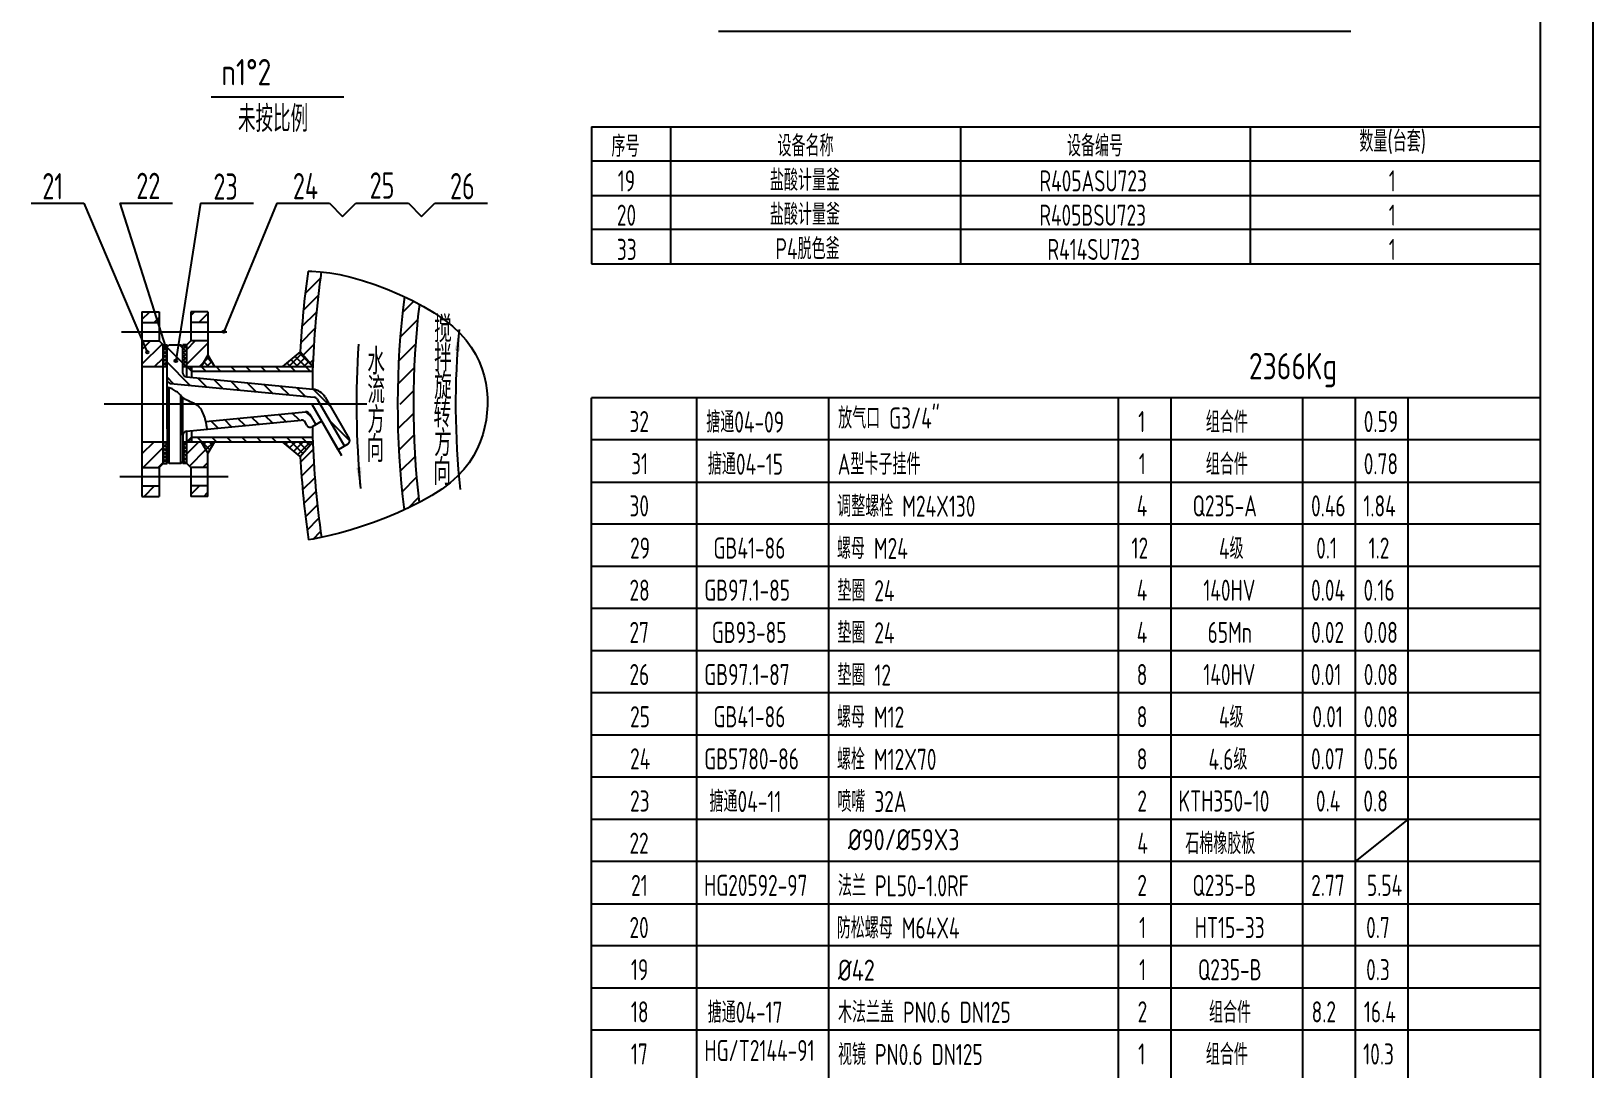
# Model space of a CAD drawing. Extents: x -1761 to -213, y -554 to 626.
# Drawn here: x -509.7 to -213.4, y -21 to 175.8 of the extents above; entities that cross this region are included whole.
import ezdxf

# ---------------------------------------------------------------- set-up
doc = ezdxf.new("R2010")
doc.units = 0
doc.layers.get('0').update_dxf_attribs({"color": 8, "linetype": 'CONTINUOUS'})
doc.layers.add('0-EQUIPMENT', color=7, linetype='CONTINUOUS')
doc.layers.add('1', color=8, linetype='CONTINUOUS')
doc.styles.add('HZTXT', font='tssdeng.shx', dxfattribs={"width": 0.8, "bigfont": 'tssdchn.shx'})

msp = doc.modelspace()

# ---------------------------------------------------------------- linework, layer by layer
msp.add_line((-213.35915, 626.26601), (-213.35915, -214.73399))
at = {"layer": '0-EQUIPMENT'}
for p, q in [((-379.27547, 175.82415), (-259.27547, 175.82415)), ((-475.56459, 163.35315), (-450.34157, 163.35315)), ((-403.35915, 157.6798), (-223.35915, 157.6798, 1)), ((-403.35915, 157.6798), (-403.35915, 131.6798)), ((-388.35915, 157.6798), (-388.35915, 131.6798)), ((-333.35915, 157.6798), (-333.35915, 131.6798)), ((-278.35915, 157.6798), (-278.35915, 131.6798, 1)), ((-223.35915, 151.1798), (-403.35915, 151.1798)), ((-509.68679, 143.18534), (-499.68679, 143.18534, 6.28319)), ((-499.68679, 143.18534), (-487.66107, 114.90579)), ((-492.86652, 143.18534), (-482.86652, 143.18534)), ((-492.86652, 143.18534), (-484.23607, 115.95121)), ((-477.53801, 143.18534), (-482.24551, 113.30118)), ((-477.53801, 143.18534), (-467.53801, 143.18534)), ((-463.10918, 143.18534), (-473.13261, 118.82029)), ((-463.10918, 143.18534), (-453.10918, 143.18534)), ((-453.10918, 143.18534), (-450.60918, 140.68534)), ((-450.60918, 140.68534), (-448.10918, 143.18534)), ((-448.10918, 143.18534), (-438.10918, 143.18534)), ((-438.10918, 143.18534), (-435.60918, 140.68534)), ((-435.60918, 140.68534), (-433.10918, 143.18534)), ((-433.10918, 143.18534), (-423.10918, 143.18534)), ((-403.35915, 144.6798), (-223.35915, 144.6798, 1)), ((-223.35915, 138.1798), (-403.35915, 138.1798, 1)), ((-403.35915, 131.6798), (-223.35915, 131.6798)), ((-457.69737, 126.05875), (-454.81572, 128.9404)), ((-457.15199, 130.30103), (-456.43947, 130.28482)), ((-456.43947, 130.28482), (-454.8271, 130.17694)), ((-454.8271, 130.17694), (-453.051, 129.97175)), ((-453.051, 129.97175), (-451.11798, 129.64699)), ((-451.11798, 129.64699), (-449.03486, 129.18042)), ((-449.03486, 129.18042), (-446.81546, 128.55652)), ((-446.81546, 128.55652), (-444.50154, 127.78676)), ((-444.50154, 127.78676), (-442.14185, 126.88934)), ((-458.03868, 122.88901), (-455.22153, 125.70616)), ((-442.14185, 126.88934), (-439.78513, 125.88244)), ((-439.78513, 125.88244), (-437.48014, 124.78428)), ((-439.23364, 122.45907), (-437.10679, 124.58592)), ((-437.48014, 124.78428), (-435.27563, 123.61304)), ((-488.66669, 122.57029), (-488.66669, 87.57029)), ((-488.66669, 122.57029), (-485.41669, 122.57029)), ((-488.66669, 121.10928), (-487.20568, 122.57029)), ((-486.37725, 120.57029), (-485.41669, 121.53086)), ((-485.41669, 122.57029), (-485.41669, 117.07029)), ((-479.41669, 122.57029), (-479.41669, 117.07029)), ((-479.41669, 121.874), (-478.7204, 122.57029)), ((-476.16669, 122.57029), (-479.41669, 122.57029, 6.28319)), ((-477.89197, 120.57029), (-476.16669, 122.29557)), ((-476.16669, 122.57029), (-476.16669, 114.36035)), ((-458.31876, 119.7805), (-455.56114, 122.53812)), ((-435.27563, 123.61304), (-433.22035, 122.38693)), ((-433.22035, 122.38693), (-431.36304, 121.12414)), ((-492.57648, 118.82029), (-472.59933, 118.82029)), ((-488.66669, 120.57029), (-485.41669, 120.57029)), ((-476.16669, 120.57029), (-479.41669, 120.57029)), ((-458.5413, 116.72954), (-455.8388, 119.43203)), ((-439.66879, 117.78128), (-436.36017, 121.0899)), ((-431.36304, 121.12414), (-429.74128, 119.84004)), ((-429.74128, 119.84004), (-428.34787, 118.5386)), ((-428.47887, 119.24487), (-428.82934, 115.18607)), ((-428.34787, 118.5386), (-427.16446, 117.22098)), ((-488.66669, 117.07029), (-485.41669, 117.07029)), ((-488.66669, 115.45243), (-487.04883, 117.07029)), ((-488.66669, 112.624), (-484.81854, 116.47215)), ((-484.66669, 116.32029), (-485.41669, 117.07029)), ((-484.66669, 93.82029), (-484.66669, 116.32029)), ((-484.66669, 116.32029), (-483.91669, 116.32029)), ((-484.66669, 115.91689), (-484.26329, 116.32029)), ((-484.66669, 115.20979), (-483.91669, 115.95979)), ((-483.91669, 115.12738), (-484.66669, 115.87738)), ((-483.91669, 115.83449), (-484.40249, 116.32029)), ((-483.91669, 115.94529), (-483.54169, 116.32029)), ((-483.91669, 109.75118), (-483.91669, 116.32029)), ((-480.91669, 112.83449), (-483.91669, 115.83449)), ((-483.54169, 116.32029), (-481.29169, 116.32029)), ((-480.91669, 115.66291), (-481.57407, 116.32029)), ((-480.91669, 115.94529), (-481.29169, 116.32029)), ((-480.16669, 116.32029), (-480.91669, 116.32029)), ((-480.91669, 110.96774), (-480.91669, 116.32029)), ((-480.91669, 116.13136), (-480.72776, 116.32029)), ((-480.91669, 115.42425), (-480.16669, 116.17425)), ((-480.16669, 114.91291), (-480.91669, 115.66291)), ((-480.16669, 115.62002), (-480.86696, 116.32029)), ((-480.16669, 116.32029), (-479.41669, 117.07029)), ((-480.16669, 115.46715), (-478.56354, 117.07029)), ((-480.16669, 112.63872), (-476.16669, 116.63872)), ((-480.16669, 110.21424), (-480.16669, 116.32029)), ((-476.16669, 117.07029), (-479.41669, 117.07029)), ((-458.0871, 114.35531), (-456.05828, 116.38413)), ((-439.96086, 113.24657), (-436.76044, 116.44699)), ((-427.16446, 117.22098), (-426.17269, 115.88833)), ((-426.17269, 115.88833), (-425.35418, 114.5418)), ((-486.26697, 112.19529), (-484.66669, 113.79557)), ((-484.66669, 114.50268), (-483.91669, 115.25268)), ((-483.91669, 114.42027), (-484.66669, 115.17027)), ((-484.66669, 113.79557), (-483.91669, 114.54557)), ((-483.91669, 113.71317), (-484.66669, 114.46317)), ((-484.66669, 113.08847), (-483.91669, 113.83847)), ((-483.91669, 113.00606), (-484.66669, 113.75606)), ((-484.66669, 112.38136), (-483.91669, 113.13136)), ((-483.91669, 112.29895), (-484.66669, 113.04895)), ((-479.55902, 108.64839), (-483.91669, 113.00606)), ((-480.91669, 114.71715), (-480.16669, 115.46715)), ((-480.16669, 114.20581), (-480.91669, 114.95581)), ((-480.91669, 114.01004), (-480.16669, 114.76004)), ((-480.16669, 113.4987), (-480.91669, 114.2487)), ((-480.91669, 113.30293), (-480.16669, 114.05293)), ((-480.16669, 112.79159), (-480.91669, 113.54159)), ((-480.91669, 112.59583), (-480.16669, 113.34583)), ((-480.27749, 112.19529), (-480.91669, 112.83449)), ((-480.61012, 112.19529), (-480.16669, 112.63872)), ((-477.78169, 112.19529), (-476.91809, 113.0589)), ((-476.16669, 114.36035), (-477.41669, 112.19529)), ((-476.91809, 113.0589), (-475.96535, 114.01163)), ((-476.03485, 112.19529), (-476.9109, 113.07134)), ((-475.3211, 112.89575), (-476.39326, 113.96791)), ((-476.36748, 112.19529), (-475.44771, 113.11505)), ((-476.16669, 114.36035), (-474.91669, 112.19529)), ((-458.64348, 115.01837), (-462.0079, 112.19529)), ((-460.4785, 112.19529), (-461.1763, 112.89308)), ((-460.81113, 112.19529), (-458.34443, 114.66199)), ((-459.06429, 112.19529), (-460.40733, 113.53833)), ((-457.65008, 112.19529), (-459.63836, 114.18357)), ((-459.39691, 112.19529), (-457.69919, 113.89301)), ((-456.4768, 112.43623), (-458.86939, 114.82881)), ((-456.27463, 112.19529), (-458.64348, 115.01837)), ((-457.9827, 112.19529), (-457.05395, 113.12404)), ((-456.79662, 112.81737), (-456.22292, 113.39107)), ((-425.35418, 114.5418), (-424.69057, 113.18253)), ((-424.69057, 113.18253), (-424.1635, 111.81168)), ((-488.66669, 112.19529), (-483.91669, 112.19529)), ((-484.52013, 112.19529), (-484.66669, 112.34184)), ((-484.14565, 112.19529), (-483.91669, 112.42425)), ((-482.69064, 108.95159), (-483.91669, 110.17763)), ((-483.91669, 100.3894), (-483.91669, 109.75118, 6.28319)), ((-480.91669, 112.19529), (-456.27463, 112.19529)), ((-480.23896, 110.22123), (-456.22267, 107.89602, 6.28319)), ((-480.16669, 112.19529), (-479.29169, 111.32029)), ((-480.03485, 112.06345), (-479.90301, 112.19529)), ((-479.6813, 111.7099), (-479.29169, 112.09951, 1)), ((-479.29169, 111.91659), (-479.57039, 112.19529)), ((-479.32774, 111.35635), (-479.29169, 111.3924)), ((-479.29169, 112.19529), (-479.29169, 110.12952)), ((-479.29169, 111.32029), (-456.30739, 111.32029)), ((-476.42739, 108.34519), (-478.09595, 110.01375)), ((-476.57407, 111.32029), (-477.44907, 112.19529)), ((-473.29577, 108.04199), (-474.96433, 109.71055)), ((-474.95326, 112.19529), (-474.93008, 112.21848)), ((-473.74564, 111.32029), (-474.62064, 112.19529)), ((-470.91721, 111.32029), (-471.79221, 112.19529)), ((-468.08878, 111.32029), (-468.96378, 112.19529)), ((-465.26036, 111.32029), (-466.13536, 112.19529)), ((-462.43193, 111.32029), (-463.30693, 112.19529)), ((-461.89272, 112.19529), (-461.94527, 112.24784)), ((-459.6035, 111.32029), (-460.4785, 112.19529)), ((-456.77508, 111.32029), (-457.65008, 112.19529)), ((-456.56849, 112.19529), (-456.4087, 112.35507)), ((-456.30739, 111.32029), (-456.30739, 107.90422)), ((-440.12291, 108.84187), (-437.0184, 111.94638)), ((-424.1635, 111.81168), (-423.75461, 110.43039)), ((-423.75461, 110.43039), (-423.44841, 109.04009)), ((-483.90062, 108.27016), (-483.91669, 108.27519)), ((-483.91193, 108.2737), (-483.91609, 108.275)), ((-483.87859, 108.26327), (-483.90062, 108.27016)), ((-483.84228, 108.25191), (-483.87859, 108.26327)), ((-483.78812, 108.23497), (-483.84228, 108.25191)), ((-483.71252, 108.21132), (-483.78812, 108.23497)), ((-483.61193, 108.17986), (-483.71252, 108.21132)), ((-483.48409, 108.13939), (-483.61193, 108.17986)), ((-483.54169, 93.82029), (-483.54169, 108.15762)), ((-483.33204, 108.08848), (-483.48409, 108.13939)), ((-483.16016, 108.02564), (-483.33204, 108.08848)), ((-483.23896, 109.00467), (-455.98299, 106.3658)), ((-482.97282, 107.94935), (-483.16016, 108.02564)), ((-482.77437, 107.85813), (-482.97282, 107.94935)), ((-482.56919, 107.75046), (-482.77437, 107.85813)), ((-482.36165, 107.62485), (-482.56919, 107.75046)), ((-482.15612, 107.4798), (-482.36165, 107.62485)), ((-481.9556, 107.31487), (-482.15612, 107.4798)), ((-481.75768, 107.13381), (-481.9556, 107.31487)), ((-481.55858, 106.94147), (-481.75768, 107.13381)), ((-481.35453, 106.74265), (-481.55858, 106.94147)), ((-481.14175, 106.5422), (-481.35453, 106.74265)), ((-481.29169, 93.82029), (-481.29169, 106.68345)), ((-470.16414, 107.73879), (-471.8327, 109.40735)), ((-467.03252, 107.4356), (-468.70108, 109.10416)), ((-463.90089, 107.1324), (-465.56945, 108.80096)), ((-460.76927, 106.8292), (-462.43783, 108.49776)), ((-457.63764, 106.526), (-459.3062, 108.19456)), ((-453.3535, 105.07029), (-456.17413, 107.89092)), ((-439.65186, 105.07029), (-437.14702, 107.57513)), ((-423.44841, 109.04009), (-423.24099, 107.64336)), ((-423.24099, 107.64336), (-423.13133, 106.24303)), ((-445.97534, 105.07029), (-495.82149, 105.07029)), ((-480.91646, 106.34493), (-481.14175, 106.5422)), ((-480.91669, 99.17284), (-480.91669, 106.34513)), ((-480.67489, 106.15568), (-480.91646, 106.34493)), ((-480.41327, 105.97926), (-480.67489, 106.15568)), ((-480.12955, 105.81876), (-480.41327, 105.97926)), ((-479.82864, 105.67036), (-480.12955, 105.81876)), ((-479.51718, 105.52846), (-479.82864, 105.67036)), ((-479.20183, 105.38749), (-479.51718, 105.52846)), ((-478.88921, 105.24187), (-479.20183, 105.38749)), ((-478.58598, 105.08603), (-478.88921, 105.24187)), ((-478.29878, 104.91438), (-478.58598, 105.08603)), ((-478.03424, 104.72136), (-478.29878, 104.91438)), ((-477.79753, 104.50297), (-478.03424, 104.72136)), ((-477.58785, 104.26159), (-477.79753, 104.50297)), ((-477.40291, 104.00119), (-477.58785, 104.26159)), ((-477.24043, 103.72575), (-477.40291, 104.00119)), ((-477.09811, 103.43923), (-477.24043, 103.72575)), ((-456.41669, 105.07029), (-450.79169, 95.3275)), ((-455.40575, 105.99429), (-450.25838, 97.07879)), ((-453.9137, 106.40998), (-449.33434, 98.47831)), ((-452.84888, 104.56567), (-453.3535, 105.07029)), ((-423.1184, 104.84196), (-423.20118, 103.44299)), ((-423.13133, 106.24303), (-423.1184, 104.84196)), ((-223.35915, 106.26601), (-403.35915, 106.26601)), ((-403.35915, -204.73399), (-403.35915, 106.26601)), ((-383.35915, -144.73399), (-383.35915, 106.26601)), ((-358.35915, -161.73399), (-358.35915, 106.26601)), ((-303.35915, -161.73399), (-303.35915, 106.26601)), ((-293.35915, -161.73399), (-293.35915, 106.26601)), ((-268.35915, -161.73399), (-268.35915, 106.26601)), ((-258.35915, -144.73399), (-258.35915, 106.26601)), ((-248.35915, -161.73399), (-248.35915, 106.26601)), ((-480.23896, 99.91935), (-458.44481, 102.02942)), ((-476.97368, 103.1456), (-477.09811, 103.43923)), ((-476.86484, 102.84884), (-476.97368, 103.1456)), ((-476.76932, 102.55292), (-476.86484, 102.84884)), ((-476.68509, 102.26175), (-476.76932, 102.55292)), ((-476.61121, 101.97908), (-476.68509, 102.26175)), ((-476.54703, 101.70861), (-476.61121, 101.97908)), ((-476.56447, 101.78212), (-457.62846, 103.61547)), ((-476.49187, 101.45403), (-476.54703, 101.70861)), ((-476.44507, 101.21904), (-476.49187, 101.45403)), ((-476.40597, 101.00733), (-476.44507, 101.21904)), ((-476.37388, 100.8226), (-476.40597, 101.00733)), ((-476.34816, 100.66855), (-476.37388, 100.8226)), ((-474.23928, 100.50023), (-475.61327, 101.87421)), ((-471.66053, 100.7499), (-473.03451, 102.12388)), ((-469.08177, 100.99957), (-470.45576, 102.37355)), ((-466.50301, 101.24924), (-467.877, 102.62322)), ((-463.92426, 101.49891), (-465.29824, 102.87289)), ((-461.3455, 101.74858), (-462.71949, 103.12257)), ((-458.76674, 101.99825), (-460.14073, 103.37224)), ((-457.37404, 101.05346), (-457.72301, 101.65791)), ((-456.52779, 102.58772), (-457.55902, 103.61895)), ((-456.90667, 103.24396), (-455.7, 101.15395)), ((-454.54169, 101.8227), (-456.34952, 100.77895)), ((-456.30739, 100.80327), (-456.30739, 98.82029)), ((-451.41669, 96.41004), (-454.54169, 101.8227)), ((-449.2341, 98.12247), (-453.08326, 101.97162)), ((-440.099, 100.38051), (-437.15711, 103.3224)), ((-423.37864, 102.04898), (-423.64977, 100.66276)), ((-423.20118, 103.44299), (-423.37864, 102.04898)), ((-488.66669, 97.94529), (-483.91669, 97.94529)), ((-488.66669, 95.65344), (-486.37484, 97.94529)), ((-484.66669, 97.53212), (-484.25352, 97.94529)), ((-483.91669, 97.44971), (-484.41227, 97.94529)), ((-483.91669, 100.3894), (-483.91669, 93.82029)), ((-480.91669, 99.17284), (-480.91669, 93.82029)), ((-480.91669, 97.94529), (-456.27463, 97.94529)), ((-480.91669, 97.74658), (-480.71798, 97.94529)), ((-480.91669, 97.03948), (-480.16669, 97.78948)), ((-480.16669, 97.23524), (-480.87674, 97.94529)), ((-480.16669, 97.94235), (-480.16963, 97.94529)), ((-480.16669, 93.82029), (-480.16669, 99.92634)), ((-480.16669, 97.94529), (-479.29169, 98.82029)), ((-480.16669, 95.66816), (-477.88955, 97.94529)), ((-480.01088, 97.94529), (-479.29169, 98.66448)), ((-479.46252, 97.94529), (-479.81461, 98.29737)), ((-479.29169, 98.48156), (-479.46105, 98.65093)), ((-479.30377, 97.94529), (-479.29169, 97.95737)), ((-479.29169, 100.01106), (-479.29169, 97.94529)), ((-479.29169, 98.82029), (-456.30739, 98.82029)), ((-477.3412, 97.94529), (-478.2162, 98.82029)), ((-477.41669, 97.94529), (-476.16669, 95.78023)), ((-475.80412, 96.40821), (-477.3412, 97.94529)), ((-477.07213, 97.3485), (-476.47534, 97.94529)), ((-476.55449, 96.45193), (-475.06113, 97.94529)), ((-476.32812, 100.54754), (-476.34816, 100.66855)), ((-476.31306, 100.4566), (-476.32812, 100.54754)), ((-476.30227, 100.39143), (-476.31306, 100.4566)), ((-476.29503, 100.34775), (-476.30227, 100.39143)), ((-476.29065, 100.32126), (-476.29503, 100.34775)), ((-476.28839, 100.30765), (-476.29065, 100.32126)), ((-476.28756, 100.30264), (-476.28839, 100.30765)), ((-476.28744, 100.30193), (-476.28756, 100.30264, 6.28319)), ((-474.91669, 97.94529), (-476.16669, 95.78023)), ((-475.28648, 97.30479), (-475.92699, 97.94529)), ((-474.51277, 97.94529), (-475.38777, 98.82029)), ((-471.68435, 97.94529), (-472.55935, 98.82029)), ((-468.85592, 97.94529), (-469.73092, 98.82029)), ((-466.02749, 97.94529), (-466.90249, 98.82029)), ((-463.19907, 97.94529), (-464.07407, 98.82029)), ((-458.64348, 95.12221), (-462.0079, 97.94529)), ((-460.62168, 96.78211), (-461.78485, 97.94529)), ((-461.41581, 97.44847), (-460.91899, 97.94529)), ((-460.37064, 97.94529), (-461.24564, 98.82029)), ((-460.64684, 96.80323), (-459.50478, 97.94529)), ((-458.14346, 95.71811), (-460.37064, 97.94529)), ((-459.87787, 96.15799), (-458.09057, 97.94529)), ((-459.1089, 95.51274), (-456.67635, 97.94529)), ((-457.49821, 96.48708), (-458.95643, 97.94529)), ((-458.64348, 95.12221), (-456.27463, 97.94529)), ((-457.54221, 97.94529), (-458.41721, 98.82029)), ((-456.85297, 97.25605), (-457.54221, 97.94529)), ((-439.9302, 96.30666), (-437.05785, 99.17901)), ((-424.47213, 97.92495), (-425.04073, 96.57803)), ((-424.01352, 99.28719), (-424.47213, 97.92495)), ((-423.64977, 100.66276), (-424.01352, 99.28719)), ((-223.35915, 98.26601), (-403.35915, 98.26601)), ((-488.42141, 93.07029), (-484.66669, 96.82501)), ((-484.66669, 96.82501), (-483.91669, 97.57501)), ((-483.91669, 96.7426), (-484.66669, 97.4926)), ((-484.66669, 96.1179), (-483.91669, 96.8679)), ((-483.91669, 96.0355), (-484.66669, 96.7855)), ((-484.66669, 95.4108), (-483.91669, 96.1608)), ((-483.91669, 95.32839), (-484.66669, 96.07839)), ((-484.66669, 94.70369), (-483.91669, 95.45369)), ((-483.91669, 94.62128), (-484.66669, 95.37128)), ((-480.16669, 96.52814), (-480.91669, 97.27814)), ((-480.91669, 96.33237), (-480.16669, 97.08237)), ((-480.16669, 95.82103), (-480.91669, 96.57103)), ((-480.91669, 95.62526), (-480.16669, 96.37526)), ((-480.16669, 95.11392), (-480.91669, 95.86392)), ((-480.91669, 94.91816), (-480.16669, 95.66816)), ((-480.16669, 94.40682), (-480.91669, 95.15682)), ((-480.91669, 94.21105), (-480.16669, 94.96105)), ((-479.67641, 93.33001), (-476.55449, 96.45193)), ((-476.16669, 87.57029), (-476.16669, 95.78023)), ((-458.58204, 94.06138), (-456.208, 96.43542)), ((-449.60886, 97.45379), (-451.41669, 96.41004)), ((-439.66632, 92.3279), (-436.85709, 95.13714)), ((-425.73774, 95.24828), (-426.58155, 93.93753)), ((-425.04073, 96.57803), (-425.73774, 95.24828)), ((-488.66669, 93.07029), (-485.41669, 93.07029)), ((-485.59298, 93.07029), (-484.66669, 93.99658)), ((-484.66669, 93.82029), (-485.41669, 93.07029)), ((-485.41669, 93.07029), (-485.41669, 87.57029)), ((-484.66669, 93.99658), (-483.91669, 94.74658)), ((-483.91669, 93.91418), (-484.66669, 94.66418)), ((-484.52991, 93.82029), (-484.66669, 93.95707)), ((-484.66669, 93.82029), (-483.91669, 93.82029)), ((-484.13588, 93.82029), (-483.91669, 94.03948)), ((-483.54169, 93.82029), (-483.91669, 94.19529)), ((-481.29169, 93.82029), (-483.54169, 93.82029)), ((-481.29169, 93.82029), (-480.91669, 94.19529)), ((-480.28727, 93.82029), (-480.91669, 94.44971)), ((-480.16669, 93.82029), (-480.91669, 93.82029)), ((-480.60034, 93.82029), (-480.16669, 94.25394)), ((-480.16669, 93.82029), (-479.41669, 93.07029)), ((-476.16669, 93.07029), (-479.41669, 93.07029)), ((-479.41669, 93.07029), (-479.41669, 87.57029)), ((-477.1077, 93.07029), (-476.16669, 94.0113)), ((-458.40145, 91.41354), (-456.05829, 93.7567)), ((-447.16545, 89.09061), (-447.52346, 93.00781)), ((-427.59055, 92.64762), (-428.78314, 91.38037)), ((-426.58155, 93.93753), (-427.59055, 92.64762)), ((-492.86356, 91.32029), (-472.31225, 91.32029)), ((-488.66669, 89.57029), (-485.41669, 89.57029)), ((-488.26455, 87.57029), (-486.26455, 89.57029)), ((-476.16669, 89.57029), (-479.41669, 89.57029)), ((-479.41669, 87.93288), (-477.77927, 89.57029)), ((-458.18508, 88.80149), (-455.87113, 91.11543)), ((-439.3133, 88.43829), (-436.56158, 91.19)), ((-431.79267, 88.92123), (-433.63525, 87.73455)), ((-430.17771, 90.13763), (-431.79267, 88.92123)), ((-428.78314, 91.38037), (-430.17771, 90.13763)), ((-403.35915, 90.26601), (-223.35915, 90.26601)), ((-488.66669, 87.57029), (-485.41669, 87.57029)), ((-485.43613, 87.57029), (-485.41669, 87.58973)), ((-476.16669, 87.57029), (-479.41669, 87.57029)), ((-476.95085, 87.57029), (-476.16669, 88.35445)), ((-457.9342, 86.22394), (-455.64794, 88.5102)), ((-457.65003, 83.67968), (-455.39002, 85.93969)), ((-438.1668, 85.34214), (-436.17723, 87.33171)), ((-435.66811, 86.58715), (-437.84274, 85.49012)), ((-433.63525, 87.73455), (-435.66811, 86.58715)), ((-457.33367, 81.16761), (-455.09859, 83.4027)), ((-442.42331, 83.49157), (-444.73225, 82.61226)), ((-440.11064, 84.45456), (-442.42331, 83.49157)), ((-437.84274, 85.49012), (-440.11064, 84.45456)), ((-456.19432, 79.47854), (-454.77476, 80.8981)), ((-453.01905, 80.12266), (-454.7206, 79.75439)), ((-451.15893, 80.58348), (-453.01905, 80.12266)), ((-449.14491, 81.14906), (-451.15893, 80.58348)), ((-446.98895, 81.82773), (-449.14491, 81.14906)), ((-444.73225, 82.61226), (-446.98895, 81.82773)), ((-223.35915, 82.26601), (-403.35915, 82.26601)), ((-456.25892, 79.46645), (-457.08029, 79.3347)), ((-454.7206, 79.75439), (-456.25892, 79.46645)), ((-223.35915, 74.26601), (-403.35915, 74.26601)), ((-223.35915, 66.26601), (-403.35915, 66.26601)), ((-223.35915, 58.26601), (-403.35915, 58.26601)), ((-223.35915, 50.26601), (-403.35915, 50.26601, 0.88509)), ((-223.35915, 42.26601), (-403.35915, 42.26601)), ((-223.35915, 34.26601), (-403.35915, 34.26601)), ((-223.35915, 26.26601), (-403.35915, 26.26601)), ((-258.35915, 18.26601), (-248.35915, 26.26601, 1)), ((-223.35915, 18.26601), (-403.35915, 18.26601)), ((-403.35915, 10.26601), (-223.35915, 10.26601, 1)), ((-223.35915, 2.26601), (-403.35915, 2.26601)), ((-223.35915, -5.73399), (-403.35915, -5.73399, 1)), ((-223.35915, -13.73399), (-403.35915, -13.73399))]:
    msp.add_line(p, q, dxfattribs=at)
for centre in [(-473.13261, 118.82029), (-484.23607, 115.95121), (-487.66107, 114.90579), (-482.24551, 113.30118)]:
    msp.add_circle(centre, 0.25, dxfattribs=at)
for centre, radius, start, end in [((-277.66669, 105.07029), 181.25, 171.9982088, 176.8536845), ((-277.66669, 105.07029), 178.75, 171.9324323, 177.9962426), ((-277.66669, 105.07029), 162.5, 172.7943657, 187.0956681), ((-277.66669, 105.07029), 159.5, 173.1775781, 186.7275325), ((-277.66669, 105.07029), 151.48734, 174.6449048, 186.1366881), ((-277.66669, 105.07029), 170.29466, 176.1742008, 185.2601804), ((-483.16669, 109.75118), 0.75, 180, 264.4699629), ((-480.16669, 110.96774), 0.75, 180, 264.4699629), ((-456.51177, 104.90998), 3, 30, 84.4699629), ((-456.05527, 105.61929), 0.75, 30, 84.4699629), ((-458.37253, 101.28291), 0.75, 30, 95.5300371), ((-457.55619, 102.86896), 0.75, 30, 95.5300371), ((-456.72452, 101.42846), 0.75, 210, 300), ((-480.16669, 99.17284), 0.75, 95.5300371, 180), ((-277.66669, 105.07029), 178.75, 181.9872117, 188.1348431), ((-449.98386, 98.10331), 0.75, 300, 30), ((-277.66669, 105.07029), 181.25, 183.1463155, 188.1629856)]:
    msp.add_arc(centre, radius, start, end, dxfattribs=at)
for points in [[(-428.47887, 119.24487), (-428.32484, 115.21668), (-429.32113, 115.30271)], [(-447.16545, 89.09061), (-448.02743, 93.02851), (-447.03159, 93.11952)]]:
    msp.add_solid(points, dxfattribs=at)
at = {"layer": '1'}
msp.add_line((-223.35915, 601.26601), (-223.35915, -204.73399, 1), dxfattribs=at)

# ---------------------------------------------------------------- texts
at = {"layer": '0-EQUIPMENT', "style": 'HZTXT', "width": 0.7}
for s, height, p in [('未按比例', 5, (-470.4467, 156.71709)), ('数量(台套)', 4, (-257.64063, 152.93512)), ('序号', 4, (-399.57533, 151.99746)), ('设备名称', 4, (-368.06766, 152.07283)), ('设备编号', 4, (-313.13484, 152.07283)), ('21', 5, (-507.58458, 143.91819)), ('22', 5, (-489.74412, 143.97534)), ('23', 5, (-475.11763, 143.84834)), ('24', 5, (-460.03393, 143.93334)), ('25', 5, (-445.46415, 144.05834)), ('26', 5, (-430.21215, 143.93234)), ('19', 4, (-398.38951, 145.4273)), ('盐酸计量釜', 4, (-369.50623, 145.55491)), ('R405ASU723', 4, (-318.34966, 145.4273)), ('1', 4, (-252.06718, 145.4273)), ('20', 4, (-398.54866, 138.9273)), ('盐酸计量釜', 4, (-369.50623, 139.05491)), ('R405BSU723', 4, (-318.38384, 138.9273)), ('1', 4, (-252.06718, 138.9273)), ('33', 4, (-398.54866, 132.4273)), ('P4脱色釜', 4, (-368.46946, 132.55491)), ('R414SU723', 4, (-316.83401, 132.4273)), ('1', 4, (-252.06718, 132.4273)), ('搅', 5, (-433.21875, 116.79122)), ('水', 5, (-445.89727, 110.68675)), ('拌', 5, (-433.21875, 111.31285)), ('流', 5, (-445.89727, 105.20837)), ('旋', 5, (-433.21875, 105.991)), ('方', 5, (-445.89727, 99.57347)), ('转', 5, (-433.37527, 100.66915)), ('32', 4, (-396.16294, 99.76351)), ('搪通04-09', 4, (-381.59105, 99.67664)), ('放气口 G3/4"', 4, (-356.55661, 100.42641)), ('1', 4, (-299.62433, 99.76351)), ('组合件', 4, (-286.79428, 99.67664)), ('0.59', 4, (-256.8193, 99.76351)), ('向', 5, (-446.05379, 94.0951)), ('方', 5, (-433.21875, 95.19078)), ('向', 5, (-433.37527, 89.7124)), ('31', 4, (-395.85533, 91.76351)), ('搪通04-15', 4, (-381.28395, 91.67664)), ('A型卡子挂件', 4, (-356.63341, 91.67664)), ('1', 4, (-299.50828, 91.76351)), ('组合件', 4, (-286.79428, 91.67664)), ('0.78', 4, (-256.82069, 91.76351)), ('30', 4, (-396.16294, 83.76351)), ('调整螺栓 M24X130', 4, (-356.74115, 83.69617)), ('4', 4, (-299.89776, 83.76351)), ('Q235-A', 4, (-289.29577, 83.76351)), ('0.46', 4, (-266.81932, 83.76351)), ('1.84', 4, (-256.899, 83.76351)), ('螺母 M24', 4, (-356.79992, 75.69617)), ('4级', 4, (-284.2926, 75.68101)), ('29', 4, (-396.04866, 75.76351)), ('GB41-86', 4, (-380.22192, 75.76351)), ('12', 4, (-300.88951, 75.76351)), ('0.1', 4, (-265.85035, 75.76351)), ('1.2', 4, (-255.9076, 75.76351)), ('28', 4, (-396.16294, 67.76351)), ('GB97.1-85', 4, (-381.97492, 67.76351)), ('垫圈 24', 4, (-356.71177, 67.67664)), ('4', 4, (-299.89776, 67.76351)), ('140HV', 4, (-287.27258, 67.76351)), ('0.04', 4, (-266.81932, 67.76351)), ('0.16', 4, (-256.85825, 67.76351)), ('27', 4, (-396.16294, 59.76351)), ('GB93-85', 4, (-380.53046, 59.76351)), ('垫圈 24', 4, (-356.71177, 59.67664)), ('4', 4, (-299.89776, 59.76351)), ('65Mn', 4, (-286.44928, 59.76351)), ('0.02', 4, (-266.81932, 59.76351)), ('0.08', 4, (-256.81932, 59.76351)), ('26', 4, (-396.16294, 51.76351)), ('GB97.1-87', 4, (-381.97623, 51.76351)), ('垫圈 12', 4, (-356.71177, 51.67664)), ('8', 4, (-299.89776, 51.76351)), ('140HV', 4, (-287.27258, 51.76351)), ('0.01', 4, (-266.85134, 51.76351)), ('0.08', 4, (-256.81617, 51.76351)), ('25', 4, (-396.04866, 43.76351)), ('GB41-86', 4, (-380.22192, 43.76351)), ('螺母 M12', 4, (-356.79992, 43.69617)), ('8', 4, (-299.89776, 43.76351)), ('4级', 4, (-284.2926, 43.68101)), ('0.01', 4, (-266.56107, 43.76351)), ('0.08', 4, (-256.82069, 43.76351)), ('24', 4, (-396.04866, 35.76351)), ('GB5780-86', 4, (-381.97555, 35.76351)), ('螺栓 M12X70', 4, (-356.79992, 35.67664)), ('8', 4, (-299.89776, 35.76351)), ('4.6级', 4, (-286.28204, 35.68101)), ('0.07', 4, (-266.82069, 35.76351)), ('0.56', 4, (-256.8181, 35.76351)), ('23', 4, (-396.04866, 27.76351)), ('搪通04-11', 4, (-380.97684, 27.67664)), ('喷嘴 32A', 4, (-356.71177, 27.67664)), ('2', 4, (-299.78254, 27.76351)), ('KTH350-10', 4, (-291.97623, 27.76351)), ('0.4', 4, (-265.89745, 27.76351)), ('0.8', 4, (-256.88125, 27.76351)), ('22', 4, (-396.16294, 19.76351)), ('4', 4, (-299.78254, 19.76351)), ('石棉橡胶板', 4, (-290.69227, 19.69617)), ('21', 4, (-395.85533, 11.76351)), ('HG20592-97', 4, (-382.00529, 11.76351)), ('法兰 PL50-1.0RF', 4, (-356.59423, 11.67664)), ('2', 4, (-299.78254, 11.76351)), ('Q235-B', 4, (-289.33005, 11.76351)), ('2.77', 4, (-266.79484, 11.76351)), ('5.54', 4, (-256.21629, 11.76351)), ('20', 4, (-396.16294, 3.76351)), ('防松螺母 M64X4', 4, (-356.8279, 3.67664)), ('1', 4, (-299.4529, 3.76351)), ('HT15-33', 4, (-288.89137, 3.76351)), ('0.7', 4, (-256.36696, 3.76351)), ('19', 4, (-395.88951, -4.23649)), ('1', 4, (-299.4529, -4.23649)), ('Q235-B', 4, (-288.27614, -4.23649)), ('0.3', 4, (-256.36696, -4.23649)), ('18', 4, (-395.88951, -12.23649)), ('搪通04-17', 4, (-381.30574, -12.32336)), ('木法兰盖 PN0.6 DN125', 4, (-356.59352, -12.32336)), ('2', 4, (-299.72634, -12.23649)), ('组合件', 4, (-286.17653, -12.32336)), ('8.2', 4, (-266.70982, -12.23649)), ('16.4', 4, (-256.79384, -12.23649)), ('17', 4, (-395.88951, -20.23649)), ('HG/T2144-91', 4, (-381.92862, -19.57359)), ('视镜 PN0.6 DN125', 4, (-356.59423, -20.32336)), ('1', 4, (-299.62433, -20.23649)), ('组合件', 4, (-286.79428, -20.32336)), ('10.3', 4, (-256.93029, -20.23649))]:
    msp.add_text(s, height=height, dxfattribs=at).set_placement(p)
at = {"layer": '0-EQUIPMENT', "color": 4, "style": 'HZTXT', "width": 0.8}
msp.add_text('2366Kg', height=5, dxfattribs=at).set_placement((-278.6126, 109.77327))
at = {"layer": '0-EQUIPMENT', "attachment_point": 7, "style": 'HZTXT'}
for s, insert, char_height in [('n1%%d2', (-473.5863, 165.55714), 5), (' %%c90/%%c59X3', (-356.65535, 20.42641), 4), ('%%c42', (-356.62282, -4.32336), 4)]:
    msp.add_mtext(s, dxfattribs=dict(at, insert=insert, char_height=char_height))

doc.saveas('drawing.dxf')
